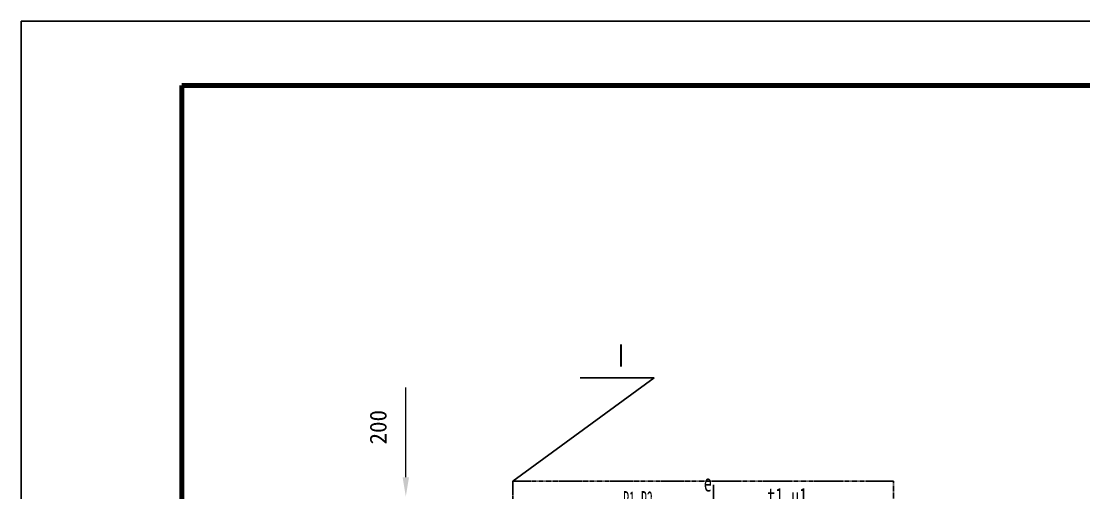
# Model space of a CAD drawing. Header units: millimetres. Extents: x -23892 to 57527, y -540 to 34444.
# Drawn here: x 630 to 7192, y 29906 to 32814 of the extents above; entities that cross this region are included whole.
import ezdxf

# ---------------------------------------------------------------- set-up
doc = ezdxf.new("R2010")
doc.units = ezdxf.units.MM
doc.linetypes.add('EB_DASHDOT', pattern=[39, 30, -3, 3, -3])
doc.linetypes.add('EB_DASHDOTDOT', pattern=[45, 30, -3, 3, -3, 3, -3])
doc.layers.get('0').update_dxf_attribs({"lineweight": 0})
for name, color, linetype, lineweight in [('CAXA0', 7, 'Continuous', 70), ('CAXA1', 1, 'EB_DASHDOT', 25), ('CAXA3', 7, 'Continuous', 25), ('CAXA4', 3, 'Continuous', 25)]:
    doc.layers.add(name, color=color, linetype=linetype, lineweight=lineweight)
doc.styles.get("Standard").update_dxf_attribs({"font": ''})
doc.styles.add('TextStyle3', font='', dxfattribs={"width": 0.496989})
doc.styles.add('UserTxtStyle1', font='', dxfattribs={"width": 0.667})
doc.styles.add('标准', font='', dxfattribs={"width": 0.667})
doc.styles.get('Standard').set_extended_font_data('FangSong')
doc.styles.get('TextStyle3').set_extended_font_data('FangSong')
doc.styles.get('UserTxtStyle1').set_extended_font_data('FangSong')
doc.styles.get('标准').set_extended_font_data('FangSong')

msp = doc.modelspace()

# ---------------------------------------------------------------- linework, layer by layer
at = {"color": 3}
msp.add_line((3005.5136, 30001.8524), (3005.5136, 30555.1905), dxfattribs=at)
msp.add_solid([(2985.6835, 30001.8524), (3025.3436, 30001.8524), (3005.5136, 29882.8722)], dxfattribs=at)
at = {"layer": 'CAXA0', "linetype": 'Continuous', "lineweight": 70}
for p, q in [((1621.9579, 32417.7475), (23791.9295, 32417.7475)), ((1621.9579, -143.159), (1621.9579, 32417.7475))]:
    msp.add_line(p, q, dxfattribs=at)
at = {"layer": 'CAXA1', "color": 1, "linetype": 'EB_DASHDOT', "lineweight": 25}
for p, q in [((4905.8268, 28458.0293), (4905.8268, 29954.8298)), ((4905.8268, 29939.7841), (4905.8268, 3086.4182))]:
    msp.add_line(p, q, dxfattribs=at)
at = {"layer": 'CAXA3', "linetype": 'Continuous', "lineweight": 25}
for p, q in [((630.4565, -539.7596), (630.4565, 32814.3481)), ((630.4565, 32814.3481), (24188.5301, 32814.3481)), ((3665.5179, 29977.3219), (4538.334, 30614.972)), ((4538.334, 30614.972), (4082.1125, 30614.972))]:
    msp.add_line(p, q, dxfattribs=at)
at = {"layer": 'CAXA3', "linetype": 'EB_DASHDOTDOT', "lineweight": 25}
for p, q in [((3665.5179, 29977.3219), (3665.5179, 28252.5592)), ((6016.6062, 29977.3219), (3665.5179, 29977.3219)), ((6016.6062, 28252.5592), (6016.6062, 29977.3219))]:
    msp.add_line(p, q, dxfattribs=at)

# ---------------------------------------------------------------- texts
at = {"color": 3}
msp.add_text('200', height=104.10765, rotation=90, dxfattribs=at).set_placement((2886.5334, 30204.1588))
at = {"layer": 'CAXA4', "color": 3, "lineweight": 25}
for s, height, style, width, p in [('Ⅰ', 138.8102, '标准', 0.667, (4270.654, 30683.997)), ('e', 108.5694, 'UserTxtStyle1', 0.667, (4846.0954, 29913.3198)), ('t1,u1', 108.56941, 'UserTxtStyle1', 0.667, (5238.6705, 29828.5736)), ('P1,P2', 108.56941, 'TextStyle3', 0.496989, (4347.6958, 29807.8047))]:
    msp.add_text(s, height=height, dxfattribs=dict(at, style=style, width=width)).set_placement(p)

doc.saveas('drawing.dxf')
